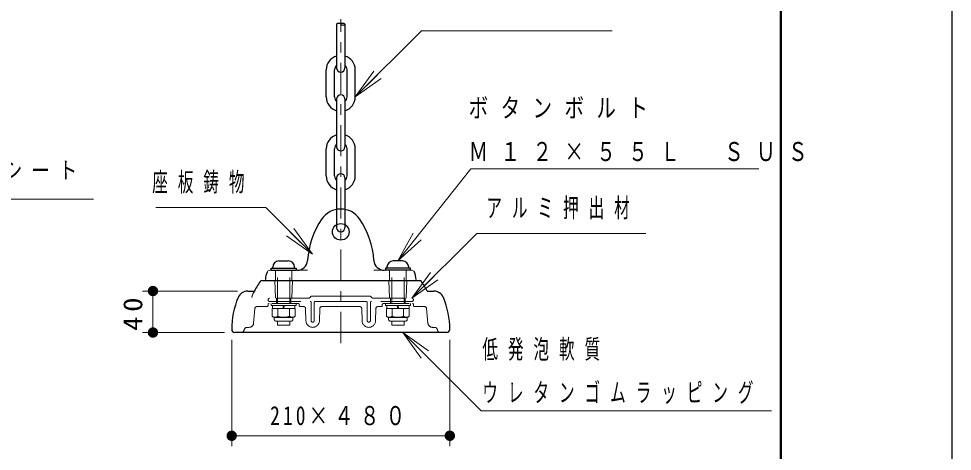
# Model space of a CAD drawing. Units: millimetres on the paper, with parts at other scales. Extents: x 200 to 618, y 141 to 438.
# Drawn here: x 528.4 to 618.3, y 191.5 to 233.2 of the extents above; entities that cross this region are included whole.
import ezdxf

# ---------------------------------------------------------------- set-up
doc = ezdxf.new("R2010")
doc.units = ezdxf.units.MM
for name, pattern in [('USER1', [4.5, 2.5, -2]), ('USER2', [6, 3, -1, 1, -1]), ('USER3', [8, 3, -1, 1, -1, 1, -1])]:
    doc.linetypes.add(name, pattern=pattern)
for name, color, linetype, lineweight in [('A3図枠', 140, 'Continuous', 50), ('線', 2, 'Continuous', 25), ('補助', 2, 'Continuous', 13)]:
    doc.layers.add(name, color=color, linetype=linetype, lineweight=lineweight)
doc.styles.add('ＭＳ ゴシック', font='')
doc.styles.get('ＭＳ ゴシック').set_extended_font_data('MS Gothic')

# ---------------------------------------------------------------- blocks, each defined once
blk = doc.blocks.new('filled_dot')
at = {"color": 0, "linetype": 'Continuous', "lineweight": -2, "const_width": 1.25}
blk.add_lwpolyline([(-0.625, 0, 1), (0.625, 0, 1)], format="xyb", close=True, dxfattribs=at)

msp = doc.modelspace()

# ---------------------------------------------------------------- linework, layer by layer
at = {"layer": 'A3図枠', "color": 7}
msp.add_line((601.829, 157.092), (601.829, 424.092), dxfattribs=at)
at = {"layer": '線', "linetype": 'USER2', "lineweight": 13}
msp.add_line((559.446, 201.928), (559.446, 233.142), dxfattribs=at)
at = {"layer": '線', "color": 7}
for p, q in [((559.046, 232.642), (559.046, 228.442)), ((559.846, 232.642), (559.846, 228.442)), ((558.046, 225.642), (558.046, 228.242)), ((558.846, 225.642), (558.846, 228.242)), ((560.046, 225.642), (560.046, 228.242)), ((560.846, 225.642), (560.846, 228.242)), ((559.046, 225.442), (559.046, 220.842)), ((559.846, 225.442), (559.846, 220.842)), ((558.046, 218.042), (558.046, 220.642)), ((558.846, 218.042), (558.846, 220.642)), ((560.046, 218.042), (560.046, 220.642)), ((560.846, 218.042), (560.846, 220.642)), ((559.046, 217.842), (559.046, 213.042)), ((559.846, 217.842), (559.846, 213.042)), ((553.496, 209.842), (554.396, 209.842)), ((565.396, 209.842), (564.496, 209.842)), ((552.746, 208.942), (552.746, 209.142)), ((552.746, 209.142), (555.146, 209.142)), ((552.746, 208.942), (555.146, 208.942)), ((552.896, 209.142), (552.896, 209.242)), ((552.896, 209.142), (554.996, 209.142)), ((554.996, 209.142), (554.996, 209.242)), ((555.146, 209.142), (555.146, 208.942)), ((563.746, 209.142), (563.746, 208.942)), ((566.146, 209.142), (563.746, 209.142)), ((566.146, 208.942), (563.746, 208.942)), ((563.896, 209.142), (563.896, 209.242)), ((565.996, 209.142), (563.896, 209.142)), ((565.996, 209.142), (565.996, 209.242)), ((566.146, 208.942), (566.146, 209.142))]:
    msp.add_line(p, q, dxfattribs=at)
at = {"layer": '線', "color": 7, "lineweight": 13}
for p, q in [((560.846, 225.642), (562.614, 228.117)), ((560.846, 225.642), (562.967, 227.764)), ((563.321, 227.41), (560.846, 225.642)), ((556.71, 210.491), (554.235, 212.259)), ((556.71, 210.491), (554.589, 212.613)), ((554.943, 212.966), (556.71, 210.491)), ((564.946, 209.842), (566.415, 212.505)), ((564.946, 209.842), (566.808, 212.195)), ((567.2, 211.885), (564.946, 209.842)), ((566.303, 206.242), (568.071, 208.717)), ((566.303, 206.242), (568.424, 208.364)), ((568.778, 208.01), (566.303, 206.242)), ((549.488, 206.942), (540.365, 206.942)), ((541.365, 202.942), (541.365, 206.942)), ((548.246, 202.942), (540.365, 202.942)), ((567.2, 200.468), (565.432, 202.942)), ((565.432, 202.942), (567.907, 201.175)), ((565.432, 202.942), (567.553, 200.821)), ((548.946, 202.242), (548.946, 191.994)), ((569.946, 202.242), (569.946, 191.994)), ((569.946, 192.994), (548.946, 192.994))]:
    msp.add_line(p, q, dxfattribs=at)
at = {"layer": '線', "color": 70, "lineweight": 13}
for p, q in [((552.625, 208.942), (556.249, 208.942)), ((566.268, 208.942), (562.644, 208.942))]:
    msp.add_line(p, q, dxfattribs=at)
at = {"layer": '線', "color": 131, "linetype": 'USER1', "lineweight": 13}
for p, q in [((553.146, 207.942), (553.146, 208.942)), ((554.746, 207.942), (554.746, 208.942)), ((564.146, 207.942), (564.146, 208.942)), ((565.746, 207.942), (565.746, 208.942)), ((553.146, 206.242), (553.087, 207.942)), ((554.746, 206.242), (554.805, 207.942)), ((564.146, 206.242), (564.087, 207.942)), ((565.746, 206.242), (565.805, 207.942)), ((553.246, 205.742), (553.246, 206.242)), ((554.646, 205.742), (554.646, 206.242)), ((564.246, 205.742), (564.246, 206.242)), ((565.646, 205.742), (565.646, 206.242)), ((551.18, 205.26), (551.057, 203.853)), ((552.346, 205.442), (551.379, 205.442)), ((552.446, 205.642), (552.446, 205.542)), ((555.346, 205.742), (552.546, 205.742)), ((555.446, 205.642), (555.446, 205.542)), ((555.866, 205.442), (555.546, 205.442)), ((556.096, 204.075), (556.066, 205.248)), ((557.396, 204.075), (557.427, 205.248)), ((557.627, 205.442), (559.446, 205.442)), ((561.266, 205.442), (559.446, 205.442)), ((561.496, 204.075), (561.466, 205.248)), ((562.796, 204.075), (562.827, 205.248)), ((563.027, 205.442), (563.346, 205.442)), ((563.446, 205.642), (563.446, 205.542)), ((563.546, 205.742), (566.346, 205.742)), ((566.446, 205.642), (566.446, 205.542)), ((566.546, 205.442), (567.513, 205.442)), ((567.712, 205.26), (567.835, 203.853)), ((550.609, 203.442), (550.438, 203.442)), ((568.283, 203.442), (568.455, 203.442))]:
    msp.add_line(p, q, dxfattribs=at)
at = {"layer": '線', "color": 7, "linetype": 'USER1', "lineweight": 13}
for p, q in [((553.346, 205.742), (553.346, 209.142)), ((554.546, 205.742), (554.546, 209.142)), ((564.346, 205.742), (564.346, 209.142)), ((565.546, 205.742), (565.546, 209.142)), ((552.746, 205.542), (552.746, 205.742)), ((552.746, 205.542), (555.146, 205.542)), ((555.043, 205.242), (552.849, 205.242)), ((552.849, 205.242), (552.849, 204.496)), ((552.871, 205.242), (552.871, 205.542)), ((553.398, 205.242), (553.398, 204.496)), ((553.866, 205.242), (553.946, 205.542)), ((553.946, 205.242), (554.027, 205.542)), ((554.495, 205.242), (554.495, 204.496)), ((555.021, 205.242), (555.021, 205.542)), ((555.043, 205.242), (555.043, 204.496)), ((555.146, 205.742), (555.146, 205.542)), ((563.746, 205.742), (563.746, 205.542)), ((566.146, 205.542), (563.746, 205.542)), ((563.849, 205.242), (563.849, 204.496)), ((563.849, 205.242), (566.043, 205.242)), ((563.871, 205.242), (563.871, 205.542)), ((564.398, 205.242), (564.398, 204.496)), ((564.946, 205.242), (564.866, 205.542)), ((565.027, 205.242), (564.946, 205.542)), ((565.495, 205.242), (565.495, 204.496)), ((566.021, 205.242), (566.021, 205.542)), ((566.043, 205.242), (566.043, 204.496)), ((566.146, 205.542), (566.146, 205.742)), ((552.849, 204.496), (553.046, 204.382)), ((554.846, 204.382), (553.046, 204.382)), ((553.046, 204.382), (553.046, 204.212)), ((555.043, 204.496), (554.846, 204.382)), ((554.846, 204.382), (554.846, 204.212)), ((563.849, 204.496), (564.046, 204.382)), ((564.046, 204.382), (564.046, 204.212)), ((564.046, 204.382), (565.846, 204.382)), ((566.043, 204.496), (565.846, 204.382)), ((565.846, 204.382), (565.846, 204.212)), ((554.676, 204.042), (553.216, 204.042)), ((553.346, 203.642), (553.346, 204.042)), ((553.346, 203.642), (554.546, 203.642)), ((554.546, 203.642), (554.546, 204.042)), ((564.216, 204.042), (565.676, 204.042)), ((564.346, 203.642), (564.346, 204.042)), ((565.546, 203.642), (564.346, 203.642)), ((565.546, 203.642), (565.546, 204.042))]:
    msp.add_line(p, q, dxfattribs=at)
at = {"layer": '線', "color": 131}
for p, q in [((551.849, 207.942), (567.043, 207.942)), ((550.488, 206.942), (551.127, 206.942)), ((567.765, 206.942), (568.404, 206.942)), ((569.646, 202.942), (549.246, 202.942))]:
    msp.add_line(p, q, dxfattribs=at)
at = {"layer": '線', "color": 4, "linetype": 'USER3', "lineweight": 13}
for p, q in [((556.272, 206.242), (552.596, 206.242)), ((552.596, 205.942), (556.496, 205.942)), ((556.484, 206.33), (556.567, 206.413)), ((559.446, 206.442), (556.638, 206.442)), ((559.446, 205.942), (556.996, 205.942)), ((559.446, 206.442), (562.255, 206.442)), ((559.446, 205.942), (561.896, 205.942)), ((562.408, 206.33), (562.325, 206.413)), ((566.296, 205.942), (562.396, 205.942)), ((562.62, 206.242), (566.296, 206.242)), ((556.596, 205.842), (556.596, 204.092)), ((556.896, 205.842), (556.896, 204.092)), ((561.996, 205.842), (561.996, 204.092)), ((562.296, 205.842), (562.296, 204.092))]:
    msp.add_line(p, q, dxfattribs=at)
at = {"layer": '線', "color": 7}
msp.add_lwpolyline([(200.328, 141.299), (618.324, 141.299), (618.324, 438.219), (200.328, 438.219)], close=True, dxfattribs=at)
at = {"layer": '線', "color": 7, "lineweight": 13}
for points in [[(560.846, 225.642), (567.215, 232.011), (585.58, 232.011)], [(564.946, 209.842), (571.953, 218.699), (599.698, 218.699)], [(556.71, 210.491), (552.228, 214.973), (541.644, 214.973)], [(566.303, 206.242), (572.552, 212.491), (588.813, 212.491)], [(565.432, 202.942), (572.965, 195.409), (600.924, 195.409)]]:
    msp.add_lwpolyline(points, dxfattribs=at)
at = {"layer": '線', "color": 70}
msp.add_circle((559.446, 212.642), 0.8, dxfattribs=at)
at = {"layer": '線'}
for centre, start, end in [((559.246, 232.432), 46.39718, 133.60282), ((559.646, 232.432), 46.39718, 133.60282), ((559.646, 232.852), 226.39718, 313.60282)]:
    msp.add_arc(centre, 0.29, start, end, dxfattribs=at)
at = {"layer": '線', "color": 7}
for centre, radius, start, end in [((559.446, 228.242), 1.4, 106.60155, 180), ((559.446, 228.242), 1.4, 0, 73.39845), ((559.446, 228.242), 0.6, 131.81032, 180), ((559.446, 228.442), 0.4, 180, 0), ((559.446, 228.242), 0.6, 0, 48.18968), ((559.446, 225.642), 1.4, 180, 253.39845), ((559.446, 225.642), 0.6, 180, 228.18968), ((559.446, 225.442), 0.4, 0, 180), ((559.446, 225.642), 1.4, 286.60155, 0), ((559.446, 225.642), 0.6, 311.81032, 0), ((559.446, 220.642), 1.4, 106.60155, 180), ((559.446, 220.642), 1.4, 0, 73.39845), ((559.446, 220.642), 0.6, 131.81032, 180), ((559.446, 220.842), 0.4, 180, 0), ((559.446, 220.642), 0.6, 0, 48.18968), ((559.446, 218.042), 1.4, 180, 253.39845), ((559.446, 218.042), 0.6, 180, 228.18968), ((559.446, 217.842), 0.4, 0, 180), ((559.446, 218.042), 1.4, 286.60155, 0), ((559.446, 218.042), 0.6, 311.81032, 0), ((559.446, 213.042), 0.4, 180, 0), ((553.496, 209.242), 0.6, 90, 180), ((554.396, 209.242), 0.6, 0, 90), ((564.496, 209.242), 0.6, 90, 180), ((565.396, 209.242), 0.6, 0, 90)]:
    msp.add_arc(centre, radius, start, end, dxfattribs=at)
at = {"layer": '線', "color": 70}
for centre, radius, start, end in [((559.446, 212.642), 2.2, 34.39424, 145.60576), ((564.232, 209.366), 8, 145.60576, 176.32847), ((554.66, 209.366), 8, 3.67153, 34.39424), ((555.251, 209.942), 1, 270, 356.32847), ((563.642, 209.942), 1, 183.67153, 270), ((553.87, 208.062), 1.674, 155.02728, 180), ((565.022, 208.062), 1.674, 0, 24.97272)]:
    msp.add_arc(centre, radius, start, end, dxfattribs=at)
at = {"layer": '線', "color": 70, "lineweight": 13}
for centre, radius, start, end in [((552.625, 208.642), 0.3, 90, 155.02728), ((566.268, 208.642), 0.3, 24.97272, 90), ((552.316, 208.062), 0.12, 180, 270), ((566.576, 208.062), 0.12, 270, 0)]:
    msp.add_arc(centre, radius, start, end, dxfattribs=at)
at = {"layer": '線', "color": 131}
for centre, radius, start, end in [((558.22, 203.242), 8, 144.76558, 153.53793), ((551.849, 207.742), 0.2, 90, 144.76558), ((567.043, 207.742), 0.2, 35.23442, 90), ((560.672, 203.242), 8, 27.54855, 35.23442), ((550.488, 205.942), 1, 90, 157.31191), ((568.404, 205.942), 1, 22.68809, 90), ((556.946, 203.242), 8, 157.31191, 180), ((561.946, 203.242), 8, 0, 22.68809), ((549.246, 203.242), 0.3, 180, 270), ((569.646, 203.242), 0.3, 270, 0)]:
    msp.add_arc(centre, radius, start, end, dxfattribs=at)
at = {"layer": '線', "color": 4, "linetype": 'USER3', "lineweight": 13}
for centre, radius, start, end in [((552.596, 206.092), 0.15, 92.62004, 270), ((556.272, 206.542), 0.3, 270, 315), ((556.496, 205.842), 0.1, 0, 90), ((556.638, 206.342), 0.1, 90, 135), ((556.996, 205.842), 0.1, 90, 180), ((561.896, 205.842), 0.1, 0, 90), ((562.255, 206.342), 0.1, 45, 90), ((562.396, 205.842), 0.1, 90, 180), ((562.62, 206.542), 0.3, 225, 270), ((566.296, 206.092), 0.15, 270, 87.37996), ((556.746, 204.092), 0.15, 180, 0), ((562.146, 204.092), 0.15, 180, 0)]:
    msp.add_arc(centre, radius, start, end, dxfattribs=at)
at = {"layer": '線', "color": 131, "linetype": 'USER1', "lineweight": 13}
for centre, radius, start, end in [((551.379, 205.242), 0.2, 90, 175), ((552.346, 205.542), 0.1, 270, 0), ((552.546, 205.642), 0.1, 90, 180), ((555.346, 205.642), 0.1, 0, 90), ((555.546, 205.542), 0.1, 180, 270), ((555.866, 205.242), 0.2, 1.5, 90), ((557.627, 205.242), 0.2, 90, 178.5), ((561.266, 205.242), 0.2, 1.5, 90), ((563.027, 205.242), 0.2, 90, 178.5), ((563.346, 205.542), 0.1, 270, 0), ((563.546, 205.642), 0.1, 90, 180), ((566.346, 205.642), 0.1, 0, 90), ((566.546, 205.542), 0.1, 180, 270), ((567.513, 205.242), 0.2, 5, 90), ((556.746, 204.092), 0.65, 181.5, 358.5), ((562.146, 204.092), 0.65, 181.5, 358.5), ((549.846, 203.242), 0.3, 270, 350.40593), ((550.438, 203.142), 0.3, 90, 170.40593), ((550.609, 203.892), 0.45, 270, 355), ((568.283, 203.892), 0.45, 185, 270), ((568.455, 203.142), 0.3, 9.59407, 90), ((569.046, 203.242), 0.3, 189.59407, 270)]:
    msp.add_arc(centre, radius, start, end, dxfattribs=at)
at = {"layer": '線', "color": 7, "linetype": 'USER1', "lineweight": 13}
for centre, radius, start, end in [((553.123, 204.897), 0.486, 235.61587, 304.38414), ((553.216, 204.212), 0.17, 180, 270), ((553.946, 206.226), 1.815, 252.41211, 287.58789), ((554.769, 204.897), 0.486, 235.61587, 304.38414), ((554.676, 204.212), 0.17, 270, 0), ((564.123, 204.897), 0.486, 235.61587, 304.38414), ((564.216, 204.212), 0.17, 180, 270), ((564.946, 206.226), 1.815, 252.41211, 287.58789), ((565.769, 204.897), 0.486, 235.61587, 304.38414), ((565.676, 204.212), 0.17, 270, 0)]:
    msp.add_arc(centre, radius, start, end, dxfattribs=at)
at = {"layer": '線', "color": 131, "lineweight": 13}
msp.add_open_spline([(551.058, 206.807), (551.055, 206.801), (551.052, 206.795), (551.049, 206.789), (551.046, 206.783), (551.043, 206.776), (551.04, 206.77), (551.037, 206.764), (551.034, 206.758), (551.031, 206.752), (551.028, 206.745), (551.025, 206.739), (551.022, 206.733), (551.02, 206.727), (551.017, 206.72), (551.014, 206.714), (551.011, 206.708), (551.008, 206.702), (551.005, 206.695), (551.003, 206.689), (551, 206.683), (550.997, 206.676), (550.994, 206.67), (550.992, 206.664), (550.989, 206.658), (550.986, 206.651), (550.983, 206.645), (550.981, 206.639), (550.978, 206.632), (550.975, 206.626), (550.973, 206.62), (550.97, 206.613), (550.968, 206.607), (550.965, 206.6), (550.962, 206.594), (550.96, 206.588), (550.957, 206.581), (550.955, 206.575), (550.952, 206.569), (550.95, 206.562), (550.947, 206.556), (550.945, 206.549), (550.942, 206.543), (550.94, 206.536), (550.938, 206.53), (550.935, 206.524), (550.933, 206.517), (550.93, 206.511), (550.928, 206.504), (550.926, 206.498), (550.923, 206.491), (550.921, 206.485), (550.919, 206.478), (550.916, 206.472), (550.914, 206.465), (550.912, 206.459), (550.91, 206.452), (550.907, 206.446), (550.905, 206.439), (550.903, 206.433), (550.901, 206.426), (550.899, 206.42), (550.896, 206.413), (550.894, 206.407), (550.892, 206.4), (550.89, 206.394), (550.888, 206.387), (550.886, 206.381), (550.884, 206.374), (550.882, 206.368), (550.88, 206.361), (550.878, 206.354), (550.876, 206.348), (550.874, 206.341), (550.872, 206.335), (550.87, 206.328)], degree=3, knots=[0, 0, 0, 0, 1, 1, 1, 2, 2, 2, 3, 3, 3, 4, 4, 4, 5, 5, 5, 6, 6, 6, 7, 7, 7, 8, 8, 8, 9, 9, 9, 10, 10, 10, 11, 11, 11, 12, 12, 12, 13, 13, 13, 14, 14, 14, 15, 15, 15, 16, 16, 16, 17, 17, 17, 18, 18, 18, 19, 19, 19, 20, 20, 20, 21, 21, 21, 22, 22, 22, 23, 23, 23, 24, 24, 24, 25, 25, 25, 25], dxfattribs=at)
at = {"layer": '補助'}
msp.add_line((516.678, 215.779), (535.628, 215.779), dxfattribs=at)

# ---------------------------------------------------------------- block references
at = {"layer": '線', "color": 7, "lineweight": 13, "xscale": 0.4, "yscale": 0.4}
for p, rotation in [((541.365, 206.942), 270), ((541.365, 202.942), 90), ((569.946, 192.994), 180)]:
    msp.add_blockref('filled_dot', p, dxfattribs=dict(at, rotation=rotation))
msp.add_blockref('filled_dot', (548.946, 192.994), dxfattribs=at)

# ---------------------------------------------------------------- texts
at = {"layer": '線', "color": 7, "char_height": 1.833, "style": 'ＭＳ ゴシック'}
for s, insert, attachment_point in [('\\T1.64;\\W0.75;ボタンボルト', (571.76, 224.532), 4), ('\\T1.64;\\W0.75;Ｍ１２×５５Ｌ\u3000ＳＵＳ', (571.76, 220.365), 4), ('\\T1.64;\\W0.6;座板鋳物', (541.297, 217.348), 4), ('\\T1.64;\\W0.6;アルミ押出材', (573.466, 214.866), 4), ('\\T1.64;\\W0.6;低発泡軟質', (573.077, 201.242), 4), ('\\T1.64;\\W0.6;ウレタンゴムラッピング', (573.077, 197.076), 4), ('\\T1.32;\\W0.75;210×４８０', (559.446, 193.994), 8)]:
    msp.add_mtext(s, dxfattribs=dict(at, insert=insert, attachment_point=attachment_point))
at = {"layer": '線', "color": 7, "insert": (540.365, 204.942), "char_height": 1.833, "attachment_point": 8, "rotation": 90, "style": 'ＭＳ ゴシック'}
msp.add_mtext('\\T1.34;\\W1.1;40', dxfattribs=at)
at = {"layer": '補助', "insert": (516.403, 219.404), "char_height": 1.65, "attachment_point": 1, "style": 'ＭＳ ゴシック'}
msp.add_mtext('\\T1.47;\\W0.8;ブランコシート', dxfattribs=at)

doc.saveas('drawing.dxf')
